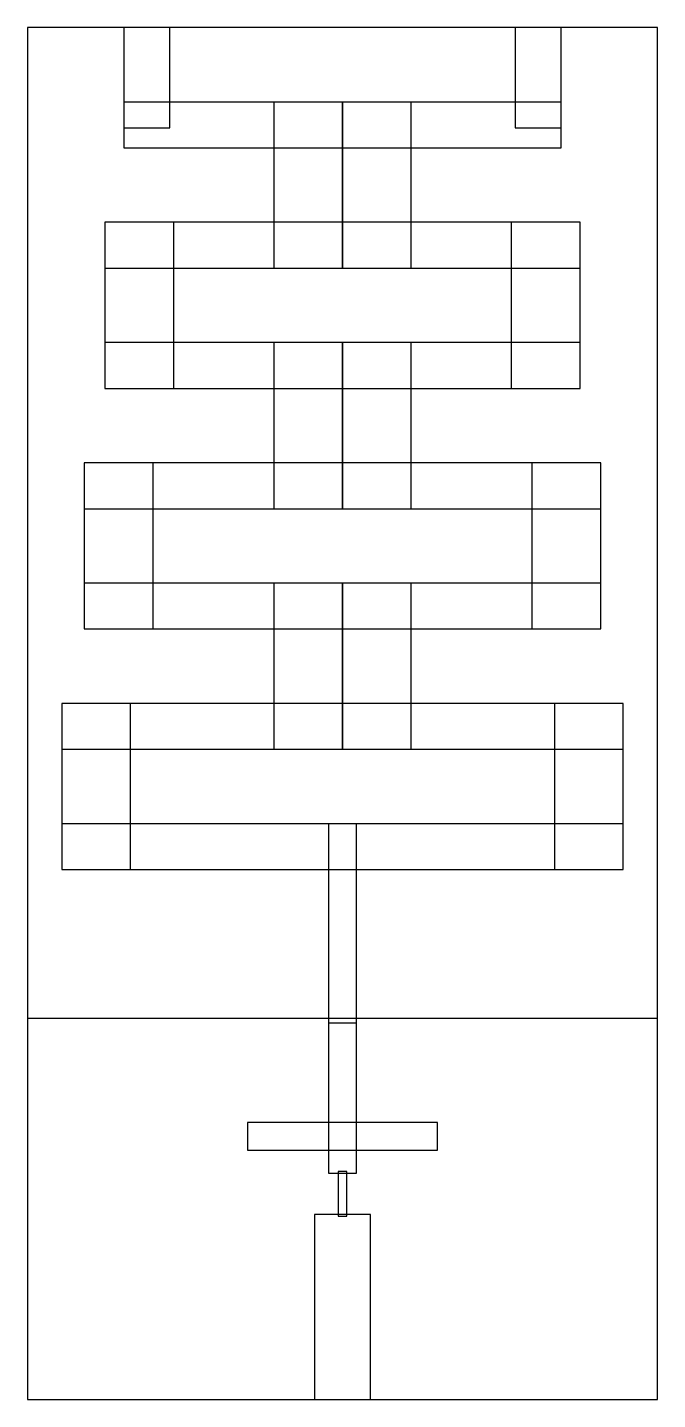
# Model space of a CAD drawing. Header units: metres. Extents: x -35 to 35, y 0 to 152.
import ezdxf

# ---------------------------------------------------------------- set-up
doc = ezdxf.new("R2010")
doc.units = ezdxf.units.M

msp = doc.modelspace()

# ---------------------------------------------------------------- linework, layer by layer
at = {"layer": 'BOTTOM'}
for points in [[(-24.1315, 140.44), (-19.0715, 140.44), (-19.0715, 151.51), (-24.1315, 151.51)], [(-24.1315, 138.21), (0, 138.21), (0, 143.27), (-24.1315, 143.27)], [(-7.59, 124.93), (0, 124.93), (0, 143.27), (-7.59, 143.27)], [(-26.2299, 124.93), (0, 124.93), (0, 129.99), (-26.2299, 129.99)], [(-26.2299, 111.65), (-18.6399, 111.65), (-18.6399, 129.99), (-26.2299, 129.99)], [(-26.2299, 111.65), (0, 111.65), (0, 116.71), (-26.2299, 116.71)], [(-7.59, 98.37), (0, 98.37), (0, 116.71), (-7.59, 116.71)], [(-28.5108, 98.37), (0, 98.37), (0, 103.43), (-28.5108, 103.43)], [(-28.5108, 85.09), (-20.9208, 85.09), (-20.9208, 103.43), (-28.5108, 103.43)], [(-28.5108, 85.09), (0, 85.09), (0, 90.15), (-28.5108, 90.15)], [(-7.59, 71.81), (0, 71.81), (0, 90.15), (-7.59, 90.15)], [(-30.99, 71.81), (0, 71.81), (0, 76.87), (-30.99, 76.87)], [(-30.99, 58.53), (-23.4, 58.53), (-23.4, 76.87), (-30.99, 76.87)], [(-30.99, 58.53), (1.5295, 58.53), (1.5295, 63.59), (-30.99, 63.59)], [(-1.5295, 41.58), (1.5295, 41.58), (1.5295, 63.59), (-1.5295, 63.59)], [(-34.79, 0), (34.79, 0), (34.79, 42.08), (-34.79, 42.08)]]:
    msp.add_lwpolyline(points, close=True, dxfattribs=at)
at = {"layer": 'OUTLINE'}
msp.add_lwpolyline([(-34.79, 0), (34.79, 0), (34.79, 151.51), (-34.79, 151.51)], close=True, dxfattribs=at)
at = {"layer": 'TOP'}
for points in [[(19.0715, 140.44), (24.1315, 140.44), (24.1315, 151.51), (19.0715, 151.51)], [(0, 138.21), (24.1315, 138.21), (24.1315, 143.27), (0, 143.27)], [(0, 124.93), (7.59, 124.93), (7.59, 143.27), (0, 143.27)], [(0, 124.93), (26.2299, 124.93), (26.2299, 129.99), (0, 129.99)], [(18.6399, 111.65), (26.2299, 111.65), (26.2299, 129.99), (18.6399, 129.99)], [(0, 111.65), (26.2299, 111.65), (26.2299, 116.71), (0, 116.71)], [(0, 98.37), (7.59, 98.37), (7.59, 116.71), (0, 116.71)], [(0, 98.37), (28.5108, 98.37), (28.5108, 103.43), (0, 103.43)], [(20.9208, 85.09), (28.5108, 85.09), (28.5108, 103.43), (20.9208, 103.43)], [(0, 85.09), (28.5108, 85.09), (28.5108, 90.15), (0, 90.15)], [(0, 71.81), (7.59, 71.81), (7.59, 90.15), (0, 90.15)], [(0, 71.81), (30.99, 71.81), (30.99, 76.87), (0, 76.87)], [(23.4, 58.53), (30.99, 58.53), (30.99, 76.87), (23.4, 76.87)], [(-1.5295, 25), (1.5295, 25), (1.5295, 63.59), (-1.5295, 63.59)], [(-1.5295, 58.53), (30.99, 58.53), (30.99, 63.59), (-1.5295, 63.59)], [(-10.4895, 27.53), (10.4895, 27.53), (10.4895, 30.589), (-10.4895, 30.589)], [(-0.4665, 20.25), (0.4665, 20.25), (0.4665, 25.2), (-0.4665, 25.2)], [(-3.0805, 0), (3.0805, 0), (3.0805, 20.45), (-3.0805, 20.45)]]:
    msp.add_lwpolyline(points, close=True, dxfattribs=at)

doc.saveas('drawing.dxf')
